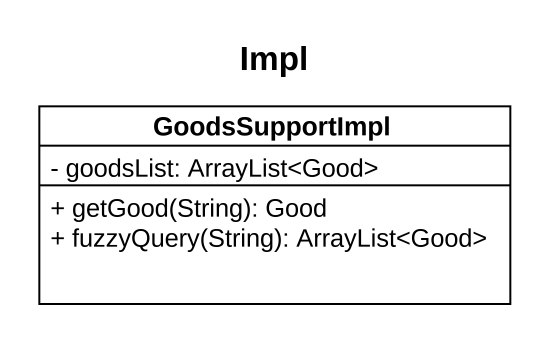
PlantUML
@startuml
title Impl
hide circle
hide empty members
skinparam classAttributeIconSize 0
class GoodsSupportImpl {
  - goodsList: ArrayList<Good>
  + getGood(String): Good
  + fuzzyQuery(String): ArrayList<Good>
}
@enduml
